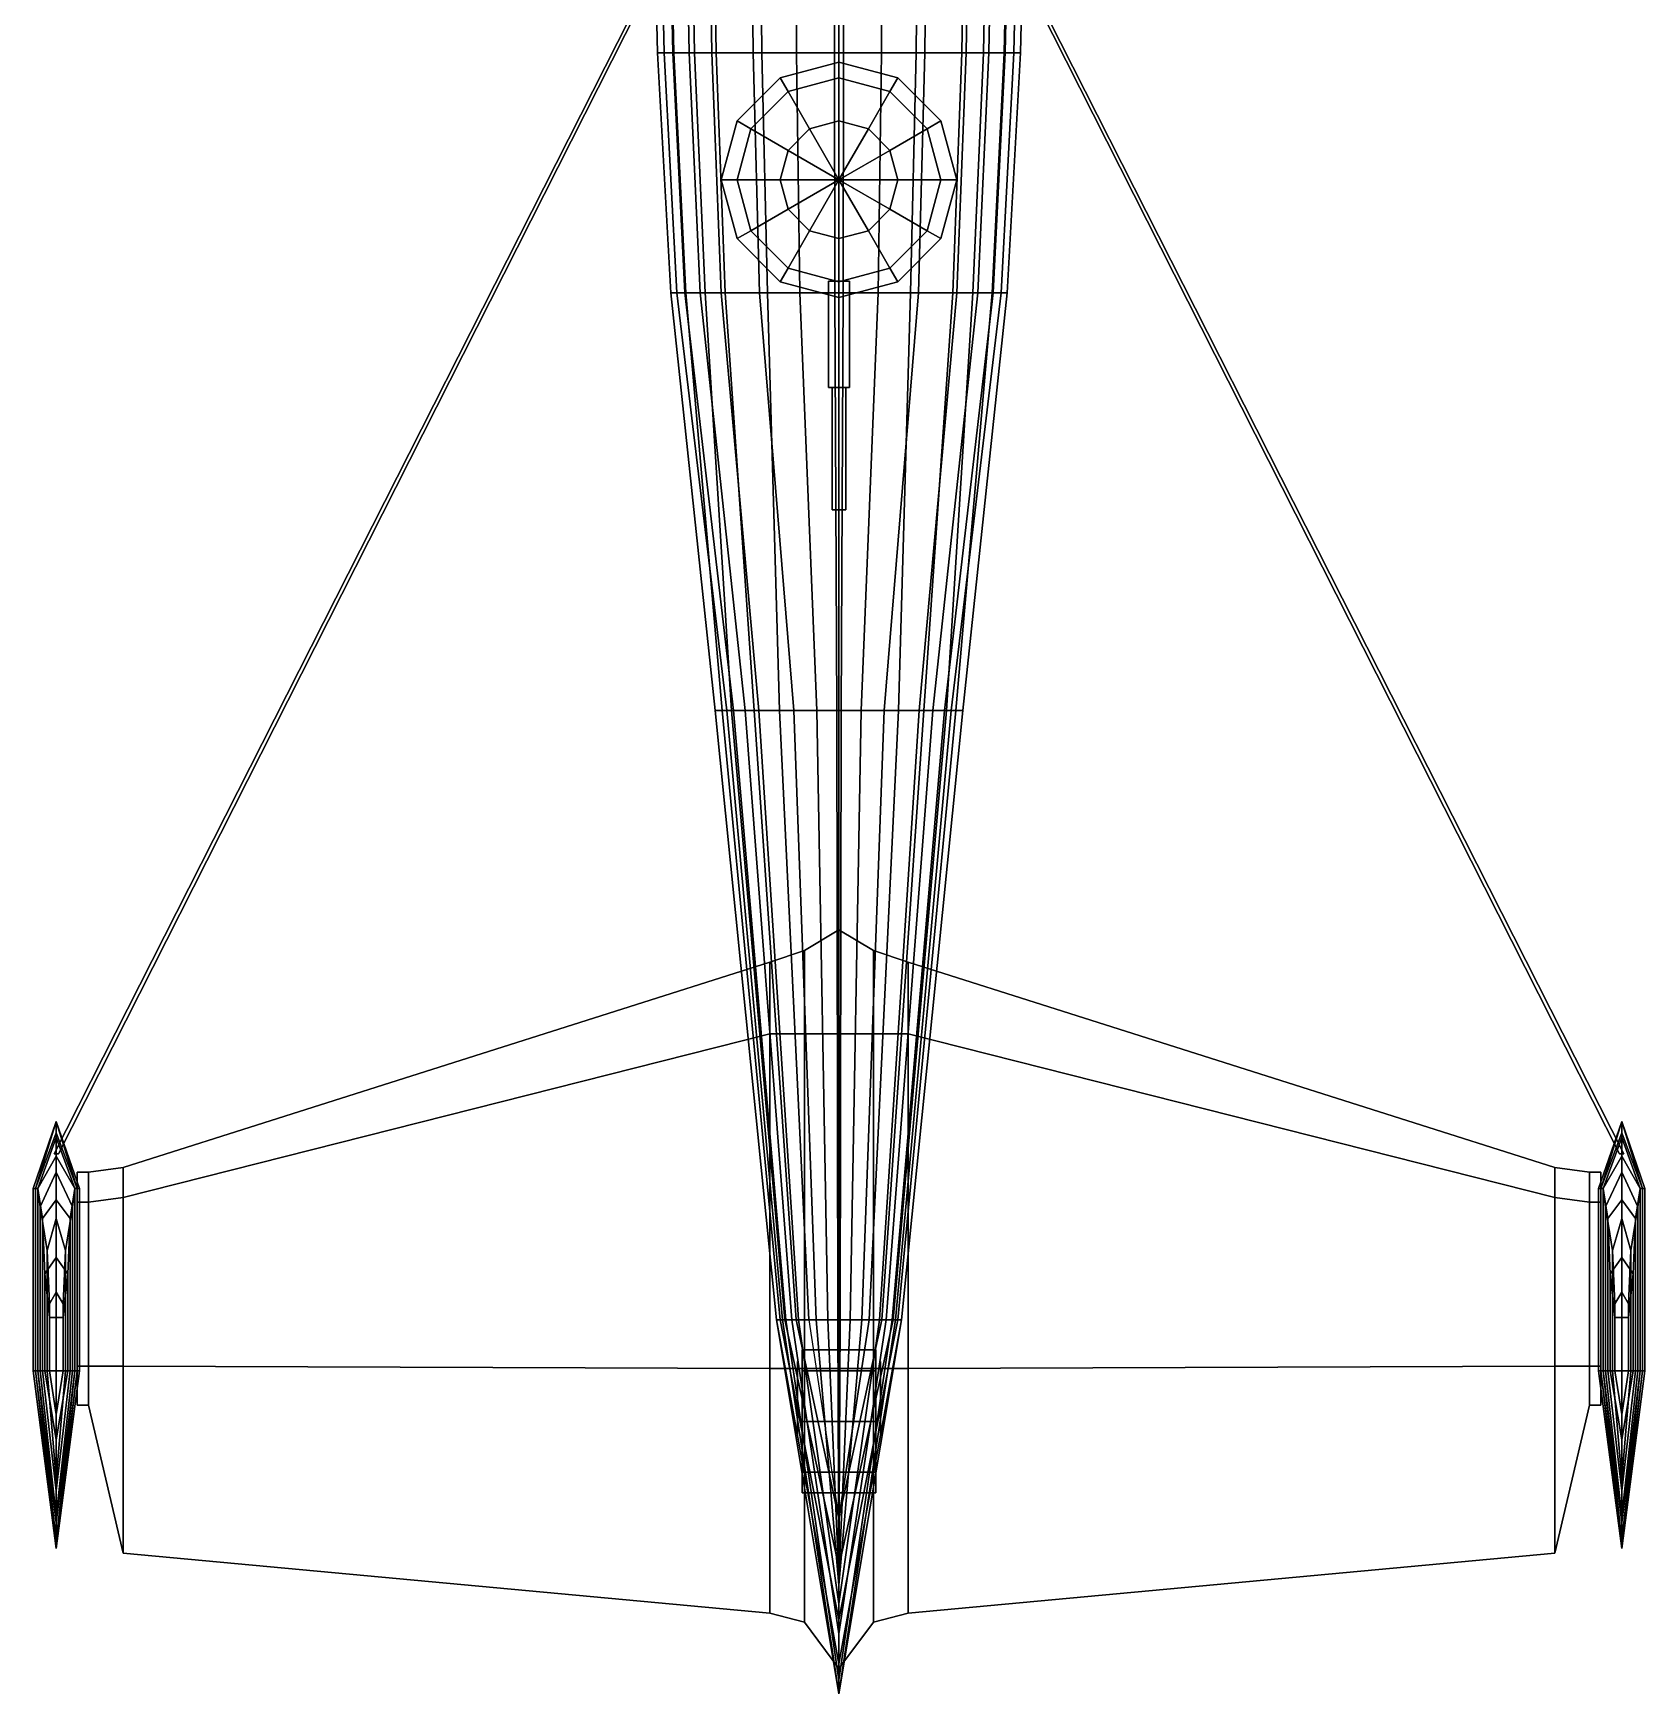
# Model space of a CAD drawing. Header units: millimetres. Extents: x -10.7 to 10.7, y -8.2 to 18.8.
# Drawn here: x -3.49 to 3.49, y -8.18 to -0.98 of the extents above; entities that cross this region are included whole.
import ezdxf

# ---------------------------------------------------------------- set-up
doc = ezdxf.new("R2010")
doc.units = ezdxf.units.MM
for name, color, linetype in [('gun', 1, 'Continuous'), ('shassis', 3, 'Continuous'), ('turret', 2, 'Continuous'), ('wheel', 2, 'Continuous'), ('wing1', 5, 'Continuous'), ('wing2', 5, 'Continuous')]:
    doc.layers.add(name, color=color, linetype=linetype)

msp = doc.modelspace()

# ---------------------------------------------------------------- linework, layer by layer
for points in [[(-0.805, 1.04, 0.235), (-0.835, 1.04, 0.045), (-0.7862, -1.07, 0.0944), (-0.7579, -1.07, 0.2733)], [(-0.835, 1.04, 0.045), (-0.835, 1.04, -0.15), (-0.7862, -1.07, -0.0892), (-0.7862, -1.07, 0.0944)], [(-0.835, 1.04, -0.15), (-0.76, 1.04, -0.365), (-0.7155, -1.07, -0.2916), (-0.7862, -1.07, -0.0892)], [(-0.765, 1.04, 0.39), (-0.805, 1.04, 0.235), (-0.7579, -1.07, 0.2733), (-0.7202, -1.07, 0.4192)], [(-0.69, 1.04, 0.565), (-0.765, 1.04, 0.39), (-0.7202, -1.07, 0.4192), (-0.6496, -1.07, 0.584)], [(-0.76, 1.04, -0.365), (-0.665, 1.04, -0.485), (-0.6261, -1.07, -0.4046), (-0.7155, -1.07, -0.2916)], [(-0.585, 1.04, 0.74), (-0.69, 1.04, 0.565), (-0.6496, -1.07, 0.584), (-0.5508, -1.07, 0.7487)], [(-0.665, 1.04, -0.485), (-0.565, 1.04, -0.555), (-0.5319, -1.07, -0.4705), (-0.6261, -1.07, -0.4046)], [(-0.395, 1.04, 0.92), (-0.585, 1.04, 0.74), (-0.5508, -1.07, 0.7487), (-0.3719, -1.07, 0.9182)], [(-0.565, 1.04, -0.555), (-0.355, 1.04, -0.635), (-0.3342, -1.07, -0.5458), (-0.5319, -1.07, -0.4705)], [(-0.195, 1.04, 1.025), (-0.395, 1.04, 0.92), (-0.3719, -1.07, 0.9182), (-0.1836, -1.07, 1.017)], [(-0.355, 1.04, -0.635), (0, 1.04, -0.665), (0, -1.07, -0.5741), (-0.3342, -1.07, -0.5458)], [(-0.02, 1.04, 1.055), (-0.195, 1.04, 1.025), (-0.1836, -1.07, 1.017), (-0.0188, -1.07, 1.0453)], [(-0.0188, -1.07, 1.0453), (0.0188, -1.07, 1.0453), (0.02, 1.04, 1.055), (-0.02, 1.04, 1.055)], [(0.3342, -1.07, -0.5458), (0, -1.07, -0.5741), (0, 1.04, -0.665), (0.355, 1.04, -0.635)], [(0.0188, -1.07, 1.0453), (0.1836, -1.07, 1.017), (0.195, 1.04, 1.025), (0.02, 1.04, 1.055)], [(0.1836, -1.07, 1.017), (0.3719, -1.07, 0.9182), (0.395, 1.04, 0.92), (0.195, 1.04, 1.025)], [(0.5319, -1.07, -0.4705), (0.3342, -1.07, -0.5458), (0.355, 1.04, -0.635), (0.565, 1.04, -0.555)], [(0.3719, -1.07, 0.9182), (0.5508, -1.07, 0.7487), (0.585, 1.04, 0.74), (0.395, 1.04, 0.92)], [(0.6261, -1.07, -0.4046), (0.5319, -1.07, -0.4705), (0.565, 1.04, -0.555), (0.665, 1.04, -0.485)], [(0.5508, -1.07, 0.7487), (0.6496, -1.07, 0.584), (0.69, 1.04, 0.565), (0.585, 1.04, 0.74)], [(0.7155, -1.07, -0.2916), (0.6261, -1.07, -0.4046), (0.665, 1.04, -0.485), (0.76, 1.04, -0.365)], [(0.6496, -1.07, 0.584), (0.7202, -1.07, 0.4192), (0.765, 1.04, 0.39), (0.69, 1.04, 0.565)], [(0.7862, -1.07, -0.0892), (0.7155, -1.07, -0.2916), (0.76, 1.04, -0.365), (0.835, 1.04, -0.15)], [(0.7202, -1.07, 0.4192), (0.7579, -1.07, 0.2733), (0.805, 1.04, 0.235), (0.765, 1.04, 0.39)], [(0.7579, -1.07, 0.2733), (0.7862, -1.07, 0.0944), (0.835, 1.04, 0.045), (0.805, 1.04, 0.235)], [(0.7862, -1.07, 0.0944), (0.7862, -1.07, -0.0892), (0.835, 1.04, -0.15), (0.835, 1.04, 0.045)], [(-0.7862, -1.07, -0.0892), (-0.7155, -1.07, -0.2916), (-0.6628, -2.11, -0.2427), (-0.7282, -2.11, -0.0552)], [(-0.7579, -1.07, 0.2733), (-0.7862, -1.07, 0.0944), (-0.7282, -2.11, 0.1148), (-0.702, -2.11, 0.2805)], [(-0.7862, -1.07, 0.0944), (-0.7862, -1.07, -0.0892), (-0.7282, -2.11, -0.0552), (-0.7282, -2.11, 0.1148)], [(-0.7202, -1.07, 0.4192), (-0.7579, -1.07, 0.2733), (-0.702, -2.11, 0.2805), (-0.6672, -2.11, 0.4157)], [(-0.6496, -1.07, 0.584), (-0.7202, -1.07, 0.4192), (-0.6672, -2.11, 0.4157), (-0.6017, -2.11, 0.5683)], [(-0.7155, -1.07, -0.2916), (-0.6261, -1.07, -0.4046), (-0.5799, -2.11, -0.3474), (-0.6628, -2.11, -0.2427)], [(-0.5508, -1.07, 0.7487), (-0.6496, -1.07, 0.584), (-0.6017, -2.11, 0.5683), (-0.5102, -2.11, 0.7209)], [(-0.6261, -1.07, -0.4046), (-0.5319, -1.07, -0.4705), (-0.4927, -2.11, -0.4084), (-0.5799, -2.11, -0.3474)], [(-0.3719, -1.07, 0.9182), (-0.5508, -1.07, 0.7487), (-0.5102, -2.11, 0.7209), (-0.3445, -2.11, 0.8779)], [(-0.5319, -1.07, -0.4705), (-0.3342, -1.07, -0.5458), (-0.3096, -2.11, -0.4782), (-0.4927, -2.11, -0.4084)], [(-0.1836, -1.07, 1.017), (-0.3719, -1.07, 0.9182), (-0.3445, -2.11, 0.8779), (-0.1701, -2.11, 0.9695)], [(-0.3342, -1.07, -0.5458), (0, -1.07, -0.5741), (0, -2.11, -0.5044), (-0.3096, -2.11, -0.4782)], [(-0.0188, -1.07, 1.0453), (-0.1836, -1.07, 1.017), (-0.1701, -2.11, 0.9695), (-0.0174, -2.11, 0.9956)], [(0.0188, -1.07, 1.0453), (-0.0188, -1.07, 1.0453), (-0.0174, -2.11, 0.9956), (0.0174, -2.11, 0.9956)], [(0.3096, -2.11, -0.4782), (0, -2.11, -0.5044), (0, -1.07, -0.5741), (0.3342, -1.07, -0.5458)], [(0.0174, -2.11, 0.9956), (0.1701, -2.11, 0.9695), (0.1836, -1.07, 1.017), (0.0188, -1.07, 1.0453)], [(0.1701, -2.11, 0.9695), (0.3445, -2.11, 0.8779), (0.3719, -1.07, 0.9182), (0.1836, -1.07, 1.017)], [(0.4927, -2.11, -0.4084), (0.3096, -2.11, -0.4782), (0.3342, -1.07, -0.5458), (0.5319, -1.07, -0.4705)], [(0.3445, -2.11, 0.8779), (0.5102, -2.11, 0.7209), (0.5508, -1.07, 0.7487), (0.3719, -1.07, 0.9182)], [(0.5799, -2.11, -0.3474), (0.4927, -2.11, -0.4084), (0.5319, -1.07, -0.4705), (0.6261, -1.07, -0.4046)], [(0.5102, -2.11, 0.7209), (0.6017, -2.11, 0.5683), (0.6496, -1.07, 0.584), (0.5508, -1.07, 0.7487)], [(0.6628, -2.11, -0.2427), (0.5799, -2.11, -0.3474), (0.6261, -1.07, -0.4046), (0.7155, -1.07, -0.2916)], [(0.6017, -2.11, 0.5683), (0.6672, -2.11, 0.4157), (0.7202, -1.07, 0.4192), (0.6496, -1.07, 0.584)], [(0.7282, -2.11, -0.0552), (0.6628, -2.11, -0.2427), (0.7155, -1.07, -0.2916), (0.7862, -1.07, -0.0892)], [(0.6672, -2.11, 0.4157), (0.702, -2.11, 0.2805), (0.7579, -1.07, 0.2733), (0.7202, -1.07, 0.4192)], [(0.702, -2.11, 0.2805), (0.7282, -2.11, 0.1148), (0.7862, -1.07, 0.0944), (0.7579, -1.07, 0.2733)], [(0.7282, -2.11, 0.1148), (0.7282, -2.11, -0.0552), (0.7862, -1.07, -0.0892), (0.7862, -1.07, 0.0944)], [(-0.7282, -2.11, -0.0552), (-0.6628, -2.11, -0.2427), (-0.506, -3.92, -0.092), (-0.5358, -3.92, 0.0469)], [(-0.702, -2.11, 0.2805), (-0.7282, -2.11, 0.1148), (-0.5358, -3.92, 0.285), (-0.4862, -3.92, 0.5132)], [(-0.7282, -2.11, 0.1148), (-0.7282, -2.11, -0.0552), (-0.5358, -3.92, 0.0469), (-0.5358, -3.92, 0.285)], [(-0.6672, -2.11, 0.4157), (-0.702, -2.11, 0.2805), (-0.4862, -3.92, 0.5132), (-0.4564, -3.92, 0.5901)], [(-0.6017, -2.11, 0.5683), (-0.6672, -2.11, 0.4157), (-0.4564, -3.92, 0.5901), (-0.4068, -3.92, 0.6769)], [(-0.6628, -2.11, -0.2427), (-0.5799, -2.11, -0.3474), (-0.4663, -3.92, -0.1813), (-0.506, -3.92, -0.092)], [(-0.5102, -2.11, 0.7209), (-0.6017, -2.11, 0.5683), (-0.4068, -3.92, 0.6769), (-0.3473, -3.92, 0.7637)], [(-0.5799, -2.11, -0.3474), (-0.4927, -2.11, -0.4084), (-0.3671, -3.92, -0.2805), (-0.4663, -3.92, -0.1813)], [(-0.3445, -2.11, 0.8779), (-0.5102, -2.11, 0.7209), (-0.3473, -3.92, 0.7637), (-0.196, -3.92, 0.8803)], [(-0.4927, -2.11, -0.4084), (-0.3096, -2.11, -0.4782), (-0.258, -3.92, -0.3302), (-0.3671, -3.92, -0.2805)], [(-0.1701, -2.11, 0.9695), (-0.3445, -2.11, 0.8779), (-0.196, -3.92, 0.8803), (-0.0967, -3.92, 0.9101)], [(-0.3096, -2.11, -0.4782), (0, -2.11, -0.5044), (0, -3.92, -0.35), (-0.258, -3.92, -0.3302)], [(-0.0174, -2.11, 0.9956), (-0.1701, -2.11, 0.9695), (-0.0967, -3.92, 0.9101), (-0.0099, -3.92, 0.92)], [(0.0174, -2.11, 0.9956), (-0.0174, -2.11, 0.9956), (-0.0099, -3.92, 0.92), (0.0099, -3.92, 0.92)], [(0.258, -3.92, -0.3302), (0, -3.92, -0.35), (0, -2.11, -0.5044), (0.3096, -2.11, -0.4782)], [(0.0099, -3.92, 0.92), (0.0967, -3.92, 0.9101), (0.1701, -2.11, 0.9695), (0.0174, -2.11, 0.9956)], [(0.0967, -3.92, 0.9101), (0.196, -3.92, 0.8803), (0.3445, -2.11, 0.8779), (0.1701, -2.11, 0.9695)], [(0.196, -3.92, 0.8803), (0.3473, -3.92, 0.7637), (0.5102, -2.11, 0.7209), (0.3445, -2.11, 0.8779)], [(0.3671, -3.92, -0.2805), (0.258, -3.92, -0.3302), (0.3096, -2.11, -0.4782), (0.4927, -2.11, -0.4084)], [(0.3473, -3.92, 0.7637), (0.4068, -3.92, 0.6769), (0.6017, -2.11, 0.5683), (0.5102, -2.11, 0.7209)], [(0.4663, -3.92, -0.1813), (0.3671, -3.92, -0.2805), (0.4927, -2.11, -0.4084), (0.5799, -2.11, -0.3474)], [(0.4068, -3.92, 0.6769), (0.4564, -3.92, 0.5901), (0.6672, -2.11, 0.4157), (0.6017, -2.11, 0.5683)], [(0.4564, -3.92, 0.5901), (0.4862, -3.92, 0.5132), (0.702, -2.11, 0.2805), (0.6672, -2.11, 0.4157)], [(0.506, -3.92, -0.092), (0.4663, -3.92, -0.1813), (0.5799, -2.11, -0.3474), (0.6628, -2.11, -0.2427)], [(0.4862, -3.92, 0.5132), (0.5358, -3.92, 0.285), (0.7282, -2.11, 0.1148), (0.702, -2.11, 0.2805)], [(0.5358, -3.92, 0.0469), (0.506, -3.92, -0.092), (0.6628, -2.11, -0.2427), (0.7282, -2.11, -0.0552)], [(0.5358, -3.92, 0.285), (0.5358, -3.92, 0.0469), (0.7282, -2.11, -0.0552), (0.7282, -2.11, 0.1148)], [(-0.5358, -3.92, 0.285), (-0.5358, -3.92, 0.0469), (-0.27, -6.56, 0.21), (-0.27, -6.56, 0.33)], [(-0.5358, -3.92, 0.0469), (-0.506, -3.92, -0.092), (-0.255, -6.56, 0.14), (-0.27, -6.56, 0.21)], [(-0.4862, -3.92, 0.5132), (-0.5358, -3.92, 0.285), (-0.27, -6.56, 0.33), (-0.245, -6.56, 0.445)], [(-0.506, -3.92, -0.092), (-0.4663, -3.92, -0.1813), (-0.235, -6.56, 0.095), (-0.255, -6.56, 0.14)], [(-0.4564, -3.92, 0.5901), (-0.4862, -3.92, 0.5132), (-0.245, -6.56, 0.445), (-0.23, -6.56, 0.4838)], [(-0.4663, -3.92, -0.1813), (-0.3671, -3.92, -0.2805), (-0.185, -6.56, 0.045), (-0.235, -6.56, 0.095)], [(-0.4068, -3.92, 0.6769), (-0.4564, -3.92, 0.5901), (-0.23, -6.56, 0.4838), (-0.205, -6.56, 0.5275)], [(-0.3473, -3.92, 0.7637), (-0.4068, -3.92, 0.6769), (-0.205, -6.56, 0.5275), (-0.175, -6.56, 0.5713)], [(-0.3671, -3.92, -0.2805), (-0.258, -3.92, -0.3302), (-0.13, -6.56, 0.02), (-0.185, -6.56, 0.045)], [(-0.196, -3.92, 0.8803), (-0.3473, -3.92, 0.7637), (-0.175, -6.56, 0.5713), (-0.0987, -6.56, 0.63)], [(-0.258, -3.92, -0.3302), (0, -3.92, -0.35), (0, -6.56, 0.01), (-0.13, -6.56, 0.02)], [(-0.0967, -3.92, 0.9101), (-0.196, -3.92, 0.8803), (-0.0987, -6.56, 0.63), (-0.0488, -6.56, 0.645)], [(-0.0099, -3.92, 0.92), (-0.0967, -3.92, 0.9101), (-0.0488, -6.56, 0.645), (-0.005, -6.56, 0.65)], [(0.0099, -3.92, 0.92), (-0.0099, -3.92, 0.92), (-0.005, -6.56, 0.65), (0.005, -6.56, 0.65)], [(0.13, -6.56, 0.02), (0, -6.56, 0.01), (0, -3.92, -0.35), (0.258, -3.92, -0.3302)], [(0.005, -6.56, 0.65), (0.0488, -6.56, 0.645), (0.0967, -3.92, 0.9101), (0.0099, -3.92, 0.92)], [(0.0488, -6.56, 0.645), (0.0988, -6.56, 0.63), (0.196, -3.92, 0.8803), (0.0967, -3.92, 0.9101)], [(0.0988, -6.56, 0.63), (0.175, -6.56, 0.5713), (0.3473, -3.92, 0.7637), (0.196, -3.92, 0.8803)], [(0.185, -6.56, 0.045), (0.13, -6.56, 0.02), (0.258, -3.92, -0.3302), (0.3671, -3.92, -0.2805)], [(0.175, -6.56, 0.5713), (0.205, -6.56, 0.5275), (0.4068, -3.92, 0.6769), (0.3473, -3.92, 0.7637)], [(0.235, -6.56, 0.095), (0.185, -6.56, 0.045), (0.3671, -3.92, -0.2805), (0.4663, -3.92, -0.1813)], [(0.205, -6.56, 0.5275), (0.23, -6.56, 0.4838), (0.4564, -3.92, 0.5901), (0.4068, -3.92, 0.6769)], [(0.23, -6.56, 0.4838), (0.245, -6.56, 0.445), (0.4862, -3.92, 0.5132), (0.4564, -3.92, 0.5901)], [(0.255, -6.56, 0.14), (0.235, -6.56, 0.095), (0.4663, -3.92, -0.1813), (0.506, -3.92, -0.092)], [(0.245, -6.56, 0.445), (0.27, -6.56, 0.33), (0.5358, -3.92, 0.285), (0.4862, -3.92, 0.5132)], [(0.27, -6.56, 0.21), (0.255, -6.56, 0.14), (0.506, -3.92, -0.092), (0.5358, -3.92, 0.0469)], [(0.27, -6.56, 0.33), (0.27, -6.56, 0.21), (0.5358, -3.92, 0.0469), (0.5358, -3.92, 0.285)], [(-0.245, -6.56, 0.445), (-0.27, -6.56, 0.33), (0, -8.18, 0.38), (0, -8.18, 0.445)], [(-0.27, -6.56, 0.33), (-0.27, -6.56, 0.21), (0, -8.05, 0.33), (0, -8.18, 0.38)], [(-0.27, -6.56, 0.21), (-0.255, -6.56, 0.14), (0, -7.86, 0.28), (0, -8.05, 0.33)], [(-0.255, -6.56, 0.14), (-0.235, -6.56, 0.095), (0, -7.63, 0.22), (0, -7.86, 0.28)], [(-0.23, -6.56, 0.4838), (-0.245, -6.56, 0.445), (0, -8.18, 0.445), (0, -8.12, 0.4838)], [(-0.235, -6.56, 0.095), (-0.185, -6.56, 0.045), (0, -7.42, 0.17), (0, -7.63, 0.22)], [(-0.205, -6.56, 0.5275), (-0.23, -6.56, 0.4838), (0, -8.12, 0.4838), (0, -7.92, 0.5275)], [(-0.175, -6.56, 0.5713), (-0.205, -6.56, 0.5275), (0, -7.92, 0.5275), (0, -7.79, 0.5713)], [(-0.185, -6.56, 0.045), (-0.13, -6.56, 0.02), (0, -7.42, 0.17)], [(-0.0987, -6.56, 0.63), (-0.175, -6.56, 0.5713), (0, -7.79, 0.5713), (0, -7.71, 0.6)], [(-0.0488, -6.56, 0.645), (-0.0987, -6.56, 0.63), (0, -7.71, 0.6), (0, -7.68, 0.62)], [(-0.005, -6.56, 0.65), (-0.0488, -6.56, 0.645), (0, -7.68, 0.62)], [(0, -7.68, 0.62), (0, -7.68, 0.62), (0.005, -6.56, 0.65), (-0.005, -6.56, 0.65)], [(0, -8.05, 0.33), (0, -7.86, 0.28), (0.255, -6.56, 0.14), (0.27, -6.56, 0.21)], [(0, -7.42, 0.17), (0, -7.42, 0.17), (0, -6.56, 0.01), (0.13, -6.56, 0.02)], [(0, -7.42, 0.17), (0, -7.42, 0.17), (0.13, -6.56, 0.02), (0.185, -6.56, 0.045)], [(0, -7.63, 0.22), (0, -7.42, 0.17), (0.185, -6.56, 0.045), (0.235, -6.56, 0.095)], [(0, -7.86, 0.28), (0, -7.63, 0.22), (0.235, -6.56, 0.095), (0.255, -6.56, 0.14)], [(0, -8.18, 0.445), (0, -8.18, 0.38), (0.27, -6.56, 0.33), (0.245, -6.56, 0.445)], [(0, -8.18, 0.38), (0, -8.05, 0.33), (0.27, -6.56, 0.21), (0.27, -6.56, 0.33)], [(0, -7.68, 0.62), (0, -7.68, 0.62), (0.0488, -6.56, 0.645), (0.005, -6.56, 0.65)], [(0, -7.68, 0.62), (0, -7.71, 0.6), (0.0988, -6.56, 0.63), (0.0488, -6.56, 0.645)], [(0, -7.71, 0.6), (0, -7.79, 0.5713), (0.175, -6.56, 0.5713), (0.0988, -6.56, 0.63)], [(0, -7.79, 0.5713), (0, -7.92, 0.5275), (0.205, -6.56, 0.5275), (0.175, -6.56, 0.5713)], [(0, -7.92, 0.5275), (0, -8.12, 0.4838), (0.23, -6.56, 0.4838), (0.205, -6.56, 0.5275)], [(0, -8.12, 0.4838), (0, -8.18, 0.445), (0.245, -6.56, 0.445), (0.23, -6.56, 0.4838)]]:
    msp.add_3dface(points)
at = {"layer": 'gun'}
for points in [[(0, -2.06, 1.115), (-0.045, -2.06, 1.07), (-0.045, -2.52, 1.07), (0, -2.52, 1.115)], [(-0.045, -2.06, 1.07), (0, -2.06, 1.025), (0, -2.52, 1.025), (-0.045, -2.52, 1.07)], [(0.045, -2.06, 1.07), (0, -2.06, 1.115), (0, -2.52, 1.115), (0.045, -2.52, 1.07)], [(0, -2.06, 1.025), (0.045, -2.06, 1.07), (0.045, -2.52, 1.07), (0, -2.52, 1.025)], [(0, -2.52, 1.115), (-0.045, -2.52, 1.07), (0, -2.52, 1.025), (0.045, -2.52, 1.07)], [(0, -2.52, 1.11), (-0.03, -2.52, 1.08), (-0.03, -3.05, 1.08), (0, -3.05, 1.11)], [(-0.03, -2.52, 1.08), (0, -2.52, 1.05), (0, -3.05, 1.05), (-0.03, -3.05, 1.08)], [(0.03, -2.52, 1.08), (0, -2.52, 1.11), (0, -3.05, 1.11), (0.03, -3.05, 1.08)], [(0, -2.52, 1.05), (0.03, -2.52, 1.08), (0.03, -3.05, 1.08), (0, -3.05, 1.05)], [(0, -3.05, 1.11), (-0.03, -3.05, 1.08), (0, -3.05, 1.05), (0.03, -3.05, 1.08)]]:
    msp.add_3dface(points, dxfattribs=at)
at = {"layer": 'shassis'}
for points in [[(-0.18, -6.84, 0.21), (-0.18, -6.84), (-0.18, -6.75, -0.11), (-0.18, -6.74, 0.21)], [(-0.18, -6.74, 0.21), (-0.18, -6.75, -0.11), (-0.18, -6.84), (-0.18, -6.84, 0.21)], [(-0.18, -6.75, -0.11), (-0.18, -7, -0.28), (-0.18, -7.06, -0.21), (-0.18, -6.84)], [(-0.18, -6.84), (-0.18, -7.06, -0.21), (-0.18, -7, -0.28), (-0.18, -6.75, -0.11)], [(0.18, -6.84, 0.21), (0.18, -6.84), (0.18, -6.75, -0.11), (0.18, -6.74, 0.21)], [(0.18, -6.74, 0.21), (0.18, -6.75, -0.11), (0.18, -6.84), (0.18, -6.84, 0.21)], [(0.18, -6.75, -0.11), (0.18, -7, -0.28), (0.18, -7.06, -0.21), (0.18, -6.84)], [(0.18, -6.84), (0.18, -7.06, -0.21), (0.18, -7, -0.28), (0.18, -6.75, -0.11)]]:
    msp.add_3dface(points, dxfattribs=at)
at = {"layer": 'turret'}
for points in [[(0, -1.11, 0.73), (-0.255, -1.1783, 0.73), (-0.255, -1.1783, 1.12), (0, -1.11, 1.12)], [(0, -1.1783, 1.375), (0, -1.11, 1.12), (-0.255, -1.1783, 1.12), (-0.2208, -1.2375, 1.375)], [(0.255, -1.1783, 0.73), (0, -1.11, 0.73), (0, -1.11, 1.12), (0.255, -1.1783, 1.12)], [(0.2208, -1.2375, 1.375), (0.255, -1.1783, 1.12), (0, -1.11, 1.12), (0, -1.1783, 1.375)], [(-0.255, -1.1783, 0.73), (-0.4417, -1.365, 0.73), (-0.4417, -1.365, 1.12), (-0.255, -1.1783, 1.12)], [(-0.2208, -1.2375, 1.375), (-0.255, -1.1783, 1.12), (-0.4417, -1.365, 1.12), (-0.3825, -1.3992, 1.375)], [(0, -1.365, 1.49), (0, -1.1783, 1.375), (-0.2208, -1.2375, 1.375), (-0.1275, -1.3992, 1.49)], [(0.1275, -1.3992, 1.49), (0.2208, -1.2375, 1.375), (0, -1.1783, 1.375), (0, -1.365, 1.49)], [(0.3825, -1.3992, 1.375), (0.4417, -1.365, 1.12), (0.255, -1.1783, 1.12), (0.2208, -1.2375, 1.375)], [(0.4417, -1.365, 0.73), (0.255, -1.1783, 0.73), (0.255, -1.1783, 1.12), (0.4417, -1.365, 1.12)], [(-0.1275, -1.3992, 1.49), (-0.2208, -1.2375, 1.375), (-0.3825, -1.3992, 1.375), (-0.2208, -1.4925, 1.49)], [(0.2208, -1.4925, 1.49), (0.3825, -1.3992, 1.375), (0.2208, -1.2375, 1.375), (0.1275, -1.3992, 1.49)], [(-0.4417, -1.365, 0.73), (-0.51, -1.62, 0.73), (-0.51, -1.62, 1.12), (-0.4417, -1.365, 1.12)], [(-0.3825, -1.3992, 1.375), (-0.4417, -1.365, 1.12), (-0.51, -1.62, 1.12), (-0.4417, -1.62, 1.375)], [(0, -1.62, 1.52), (0, -1.365, 1.49), (-0.1275, -1.3992, 1.49), (0, -1.62, 1.52)], [(0, -1.62, 1.52), (0.1275, -1.3992, 1.49), (0, -1.365, 1.49), (0, -1.62, 1.52)], [(0.4417, -1.62, 1.375), (0.51, -1.62, 1.12), (0.4417, -1.365, 1.12), (0.3825, -1.3992, 1.375)], [(0.51, -1.62, 0.73), (0.4417, -1.365, 0.73), (0.4417, -1.365, 1.12), (0.51, -1.62, 1.12)], [(-0.2208, -1.4925, 1.49), (-0.3825, -1.3992, 1.375), (-0.4417, -1.62, 1.375), (-0.255, -1.62, 1.49)], [(0, -1.62, 1.52), (-0.1275, -1.3992, 1.49), (-0.2208, -1.4925, 1.49), (0, -1.62, 1.52)], [(0, -1.62, 1.52), (0.2208, -1.4925, 1.49), (0.1275, -1.3992, 1.49), (0, -1.62, 1.52)], [(0.255, -1.62, 1.49), (0.4417, -1.62, 1.375), (0.3825, -1.3992, 1.375), (0.2208, -1.4925, 1.49)], [(0, -1.62, 1.52), (-0.2208, -1.4925, 1.49), (-0.255, -1.62, 1.49), (0, -1.62, 1.52)], [(0, -1.62, 1.52), (0.255, -1.62, 1.49), (0.2208, -1.4925, 1.49), (0, -1.62, 1.52)], [(-0.51, -1.62, 0.73), (-0.4417, -1.875, 0.73), (-0.4417, -1.875, 1.12), (-0.51, -1.62, 1.12)], [(-0.4417, -1.62, 1.375), (-0.51, -1.62, 1.12), (-0.4417, -1.875, 1.12), (-0.3825, -1.8408, 1.375)], [(-0.255, -1.62, 1.49), (-0.4417, -1.62, 1.375), (-0.3825, -1.8408, 1.375), (-0.2208, -1.7475, 1.49)], [(0, -1.62, 1.52), (-0.255, -1.62, 1.49), (-0.2208, -1.7475, 1.49), (0, -1.62, 1.52)], [(0, -1.62, 1.52), (-0.2208, -1.7475, 1.49), (-0.1275, -1.8408, 1.49), (0, -1.62, 1.52)], [(0, -1.62, 1.52), (-0.1275, -1.8408, 1.49), (0, -1.875, 1.49), (0, -1.62, 1.52)], [(0, -1.62, 1.52), (0, -1.875, 1.49), (0.1275, -1.8408, 1.49), (0, -1.62, 1.52)], [(0, -1.62, 1.52), (0.1275, -1.8408, 1.49), (0.2208, -1.7475, 1.49), (0, -1.62, 1.52)], [(0, -1.62, 1.52), (0.2208, -1.7475, 1.49), (0.255, -1.62, 1.49), (0, -1.62, 1.52)], [(0.2208, -1.7475, 1.49), (0.3825, -1.8408, 1.375), (0.4417, -1.62, 1.375), (0.255, -1.62, 1.49)], [(0.3825, -1.8408, 1.375), (0.4417, -1.875, 1.12), (0.51, -1.62, 1.12), (0.4417, -1.62, 1.375)], [(0.4417, -1.875, 0.73), (0.51, -1.62, 0.73), (0.51, -1.62, 1.12), (0.4417, -1.875, 1.12)], [(-0.2208, -1.7475, 1.49), (-0.3825, -1.8408, 1.375), (-0.2208, -2.0025, 1.375), (-0.1275, -1.8408, 1.49)], [(0.1275, -1.8408, 1.49), (0.2208, -2.0025, 1.375), (0.3825, -1.8408, 1.375), (0.2208, -1.7475, 1.49)], [(-0.3825, -1.8408, 1.375), (-0.4417, -1.875, 1.12), (-0.255, -2.0617, 1.12), (-0.2208, -2.0025, 1.375)], [(-0.1275, -1.8408, 1.49), (-0.2208, -2.0025, 1.375), (0, -2.0617, 1.375), (0, -1.875, 1.49)], [(0, -1.875, 1.49), (0, -2.0617, 1.375), (0.2208, -2.0025, 1.375), (0.1275, -1.8408, 1.49)], [(0.2208, -2.0025, 1.375), (0.255, -2.0617, 1.12), (0.4417, -1.875, 1.12), (0.3825, -1.8408, 1.375)], [(-0.4417, -1.875, 0.73), (-0.255, -2.0617, 0.73), (-0.255, -2.0617, 1.12), (-0.4417, -1.875, 1.12)], [(0.255, -2.0617, 0.73), (0.4417, -1.875, 0.73), (0.4417, -1.875, 1.12), (0.255, -2.0617, 1.12)], [(-0.2208, -2.0025, 1.375), (-0.255, -2.0617, 1.12), (0, -2.13, 1.12), (0, -2.0617, 1.375)], [(0, -2.0617, 1.375), (0, -2.13, 1.12), (0.255, -2.0617, 1.12), (0.2208, -2.0025, 1.375)], [(-0.255, -2.0617, 0.73), (0, -2.13, 0.73), (0, -2.13, 1.12), (-0.255, -2.0617, 1.12)], [(0, -2.13, 0.73), (0.255, -2.0617, 0.73), (0.255, -2.0617, 1.12), (0, -2.13, 1.12)]]:
    msp.add_3dface(points, dxfattribs=at)
at = {"layer": 'wheel'}
for points in [[(0.16, -6.7808, -0.0108), (0.16, -6.69, -0.23), (-0.16, -6.69, -0.23), (-0.16, -6.7808, -0.0108)], [(0.16, -6.69, -0.23), (0.16, -6.7808, -0.4492), (-0.16, -6.7808, -0.4492), (-0.16, -6.69, -0.23)], [(-0.16, -7, -0.54), (-0.16, -6.7808, -0.0108), (-0.16, -6.69, -0.23), (-0.16, -6.7808, -0.4492)], [(0.16, -6.7808, -0.4492), (0.16, -6.69, -0.23), (0.16, -6.7808, -0.0108), (0.16, -7, -0.54)], [(0.16, -7, 0.08), (0.16, -6.7808, -0.0108), (-0.16, -6.7808, -0.0108), (-0.16, -7, 0.08)], [(0.16, -6.7808, -0.4492), (0.16, -7, -0.54), (-0.16, -7, -0.54), (-0.16, -6.7808, -0.4492)], [(-0.16, -7.2192, -0.4492), (-0.16, -7, 0.08), (-0.16, -6.7808, -0.0108), (-0.16, -7, -0.54)], [(0.16, -7, -0.54), (0.16, -6.7808, -0.0108), (0.16, -7, 0.08), (0.16, -7.2192, -0.4492)], [(0.16, -7.2192, -0.0108), (0.16, -7, 0.08), (-0.16, -7, 0.08), (-0.16, -7.2192, -0.0108)], [(0.16, -7, -0.54), (0.16, -7.2192, -0.4492), (-0.16, -7.2192, -0.4492), (-0.16, -7, -0.54)], [(-0.16, -7.31, -0.23), (-0.16, -7.2192, -0.0108), (-0.16, -7, 0.08), (-0.16, -7.2192, -0.4492)], [(0.16, -7.2192, -0.4492), (0.16, -7, 0.08), (0.16, -7.2192, -0.0108), (0.16, -7.31, -0.23)], [(0.16, -7.31, -0.23), (0.16, -7.2192, -0.0108), (-0.16, -7.2192, -0.0108), (-0.16, -7.31, -0.23)], [(0.16, -7.2192, -0.4492), (0.16, -7.31, -0.23), (-0.16, -7.31, -0.23), (-0.16, -7.2192, -0.4492)]]:
    msp.add_3dface(points, dxfattribs=at)
at = {"layer": 'wing1'}
for points in [[(0.01, 0.86, -1.22), (-0.005, 0.86, -1.2113), (-3.4, -5.84, 0.7), (-3.38, -5.84, 0.69)], [(-0.005, 0.86, -1.2113), (-0.005, 0.86, -1.2287), (-3.4, -5.84, 0.68), (-3.4, -5.84, 0.7)], [(-0.005, 0.86, -1.2287), (0.01, 0.86, -1.22), (-3.38, -5.84, 0.69), (-3.4, -5.84, 0.68)], [(-0.15, -5.32, 0.65), (0, -5.32, 0.65), (0, -4.87, 0.46), (-0.15, -4.96, 0.47)], [(-0.15, -4.96, 0.47), (0, -4.87, 0.46), (0, -5.32, 0.27), (-0.15, -5.32, 0.3)], [(-0.3, -5.32, 0.64), (-0.15, -5.32, 0.65), (-0.15, -4.96, 0.47), (-0.3, -5.01, 0.48)], [(-0.3, -5.01, 0.48), (-0.15, -4.96, 0.47), (-0.15, -5.32, 0.3), (-0.3, -5.32, 0.34)], [(-3.1, -6.03, 0.93), (-0.3, -5.32, 0.64), (-0.3, -5.01, 0.48), (-3.1, -5.9, 0.86)], [(-3.1, -5.9, 0.86), (-0.3, -5.01, 0.48), (-0.3, -5.32, 0.34), (-3.1, -6.03, 0.76)], [(-3.1, -6.76, 0.93), (-0.3, -6.77, 0.64), (-0.3, -5.32, 0.64), (-3.1, -6.03, 0.93)], [(-0.3, -5.32, 0.34), (-0.3, -6.77, 0.34), (-3.1, -6.76, 0.76), (-3.1, -6.03, 0.76)], [(-0.3, -6.77, 0.64), (-0.15, -6.77, 0.65), (-0.15, -5.32, 0.65), (-0.3, -5.32, 0.64)], [(-0.15, -5.32, 0.3), (-0.15, -6.77, 0.3), (-0.3, -6.77, 0.34), (-0.3, -5.32, 0.34)], [(-0.15, -6.77, 0.65), (0, -6.77, 0.65), (0, -5.32, 0.65), (-0.15, -5.32, 0.65)], [(0, -5.32, 0.27), (0, -6.77, 0.27), (-0.15, -6.77, 0.3), (-0.15, -5.32, 0.3)], [(-3.39, -5.7, 0.93), (-3.39, -5.75, 0.76), (-3.48, -5.99, 0.76), (-3.49, -5.99, 0.93)], [(-3.39, -5.7, 1.17), (-3.39, -5.7, 0.93), (-3.49, -5.99, 0.93), (-3.48, -5.99, 1.17)], [(-3.39, -5.77, 1.41), (-3.39, -5.7, 1.17), (-3.48, -5.99, 1.17), (-3.47, -5.99, 1.41)], [(-3.39, -5.75, 0.76), (-3.39, -5.85, 0.54), (-3.47, -5.99, 0.54), (-3.48, -5.99, 0.76)], [(-3.3, -5.99, 1.17), (-3.29, -5.99, 0.93), (-3.39, -5.7, 0.93), (-3.39, -5.7, 1.17)], [(-3.29, -5.99, 0.93), (-3.3, -5.99, 0.76), (-3.39, -5.75, 0.76), (-3.39, -5.7, 0.93)], [(-3.31, -5.99, 1.41), (-3.3, -5.99, 1.17), (-3.39, -5.7, 1.17), (-3.39, -5.77, 1.41)], [(-3.3, -5.99, 0.76), (-3.31, -5.99, 0.54), (-3.39, -5.85, 0.54), (-3.39, -5.75, 0.76)], [(-3.39, -5.92, 1.72), (-3.39, -5.77, 1.41), (-3.47, -5.99, 1.41), (-3.46, -6.07, 1.72)], [(-3.32, -6.07, 1.72), (-3.31, -5.99, 1.41), (-3.39, -5.77, 1.41), (-3.39, -5.92, 1.72)], [(-3.39, -5.85, 0.54), (-3.39, -6.04, 0.36), (-3.45, -6.12, 0.36), (-3.47, -5.99, 0.54)], [(-3.31, -5.99, 0.54), (-3.33, -6.12, 0.36), (-3.39, -6.04, 0.36), (-3.39, -5.85, 0.54)], [(-3.39, -6.12, 1.97), (-3.39, -5.92, 1.72), (-3.46, -6.07, 1.72), (-3.43, -6.26, 1.97)], [(-3.35, -6.26, 1.97), (-3.32, -6.07, 1.72), (-3.39, -5.92, 1.72), (-3.39, -6.12, 1.97)], [(-3.3, -6.05, 1.06), (-3.25, -6.05, 0.97), (-3.25, -5.92, 0.87), (-3.3, -5.92, 0.87)], [(-3.3, -5.92, 0.87), (-3.25, -5.92, 0.87), (-3.25, -6.05, 0.76), (-3.3, -6.05, 0.68)], [(-3.25, -6.05, 0.97), (-3.1, -6.03, 0.93), (-3.1, -5.9, 0.86), (-3.25, -5.92, 0.87)], [(-3.25, -5.92, 0.87), (-3.1, -5.9, 0.86), (-3.1, -6.03, 0.76), (-3.25, -6.05, 0.76)], [(-3.48, -5.99, 0.76), (-3.48, -6.78, 0.76), (-3.49, -6.78, 0.93), (-3.49, -5.99, 0.93)], [(-3.49, -5.99, 0.93), (-3.49, -6.78, 0.93), (-3.48, -6.78, 1.17), (-3.48, -5.99, 1.17)], [(-3.47, -5.99, 0.54), (-3.47, -6.78, 0.54), (-3.48, -6.78, 0.76), (-3.48, -5.99, 0.76)], [(-3.48, -5.99, 1.17), (-3.48, -6.78, 1.17), (-3.47, -6.78, 1.41), (-3.47, -5.99, 1.41)], [(-3.45, -6.12, 0.36), (-3.45, -6.78, 0.36), (-3.47, -6.78, 0.54), (-3.47, -5.99, 0.54)], [(-3.47, -5.99, 1.41), (-3.47, -6.78, 1.41), (-3.46, -6.78, 1.72), (-3.46, -6.07, 1.72)], [(-3.39, -6.04, 0.36), (-3.39, -6.29, 0.22), (-3.44, -6.36, 0.22), (-3.45, -6.12, 0.36)], [(-3.33, -6.12, 0.36), (-3.34, -6.36, 0.22), (-3.39, -6.29, 0.22), (-3.39, -6.04, 0.36)], [(-3.31, -6.78, 0.54), (-3.33, -6.78, 0.36), (-3.33, -6.12, 0.36), (-3.31, -5.99, 0.54)], [(-3.32, -6.78, 1.72), (-3.31, -6.78, 1.41), (-3.31, -5.99, 1.41), (-3.32, -6.07, 1.72)], [(-3.3, -6.78, 0.76), (-3.31, -6.78, 0.54), (-3.31, -5.99, 0.54), (-3.3, -5.99, 0.76)], [(-3.31, -6.78, 1.41), (-3.3, -6.78, 1.17), (-3.3, -5.99, 1.17), (-3.31, -5.99, 1.41)], [(-3.3, -6.78, 1.17), (-3.29, -6.78, 0.93), (-3.29, -5.99, 0.93), (-3.3, -5.99, 1.17)], [(-3.29, -6.78, 0.93), (-3.3, -6.78, 0.76), (-3.3, -5.99, 0.76), (-3.29, -5.99, 0.93)], [(-3.25, -6.76, 0.97), (-3.1, -6.76, 0.93), (-3.1, -6.03, 0.93), (-3.25, -6.05, 0.97)], [(-3.1, -6.03, 0.76), (-3.1, -6.76, 0.76), (-3.25, -6.76, 0.76), (-3.25, -6.05, 0.76)], [(-3.46, -6.07, 1.72), (-3.46, -6.78, 1.72), (-3.43, -6.78, 1.97), (-3.43, -6.26, 1.97)], [(-3.35, -6.78, 1.97), (-3.32, -6.78, 1.72), (-3.32, -6.07, 1.72), (-3.35, -6.26, 1.97)], [(-3.3, -6.76, 1.06), (-3.25, -6.76, 0.97), (-3.25, -6.05, 0.97), (-3.3, -6.05, 1.06)], [(-3.25, -6.05, 0.76), (-3.25, -6.76, 0.76), (-3.3, -6.76, 0.68), (-3.3, -6.05, 0.68)], [(-3.44, -6.36, 0.22), (-3.44, -6.78, 0.22), (-3.45, -6.78, 0.36), (-3.45, -6.12, 0.36)], [(-3.39, -6.44, 2.2), (-3.39, -6.12, 1.97), (-3.43, -6.26, 1.97), (-3.42, -6.49, 2.2)], [(-3.36, -6.49, 2.2), (-3.35, -6.26, 1.97), (-3.39, -6.12, 1.97), (-3.39, -6.44, 2.2)], [(-3.33, -6.78, 0.36), (-3.34, -6.78, 0.22), (-3.34, -6.36, 0.22), (-3.33, -6.12, 0.36)], [(-3.39, -6.29, 0.22), (-3.39, -6.55, 0.14), (-3.42, -6.55, 0.16), (-3.44, -6.36, 0.22)], [(-3.43, -6.26, 1.97), (-3.43, -6.78, 1.97), (-3.42, -6.78, 2.2), (-3.42, -6.49, 2.2)], [(-3.34, -6.36, 0.22), (-3.36, -6.55, 0.16), (-3.39, -6.55, 0.14), (-3.39, -6.29, 0.22)], [(-3.36, -6.78, 2.2), (-3.35, -6.78, 1.97), (-3.35, -6.26, 1.97), (-3.36, -6.49, 2.2)], [(-3.42, -6.55, 0.16), (-3.42, -6.78, 0.16), (-3.44, -6.78, 0.22), (-3.44, -6.36, 0.22)], [(-3.34, -6.78, 0.22), (-3.36, -6.78, 0.16), (-3.36, -6.55, 0.16), (-3.34, -6.36, 0.22)], [(-3.39, -6.55, 2.27), (-3.39, -6.44, 2.2), (-3.42, -6.49, 2.2), (-3.42, -6.55, 2.25)], [(-3.36, -6.55, 2.25), (-3.36, -6.49, 2.2), (-3.39, -6.44, 2.2), (-3.39, -6.55, 2.27)], [(-3.42, -6.49, 2.2), (-3.42, -6.78, 2.2), (-3.42, -6.78, 2.25), (-3.42, -6.55, 2.25)], [(-3.36, -6.78, 2.25), (-3.36, -6.78, 2.2), (-3.36, -6.49, 2.2), (-3.36, -6.55, 2.25)], [(-3.39, -6.55, 0.14), (-3.39, -6.78, 0.14), (-3.42, -6.78, 0.16), (-3.42, -6.55, 0.16)], [(-3.42, -6.55, 2.25), (-3.42, -6.78, 2.25), (-3.39, -6.78, 2.27), (-3.39, -6.55, 2.27)], [(-3.36, -6.55, 0.16), (-3.36, -6.78, 0.16), (-3.39, -6.78, 0.14), (-3.39, -6.55, 0.14)], [(-3.39, -6.55, 2.27), (-3.39, -6.78, 2.27), (-3.36, -6.78, 2.25), (-3.36, -6.55, 2.25)], [(-3.3, -6.93, 0.87), (-3.25, -6.93, 0.87), (-3.25, -6.76, 0.97), (-3.3, -6.76, 1.06)], [(-3.3, -6.76, 0.68), (-3.25, -6.76, 0.76), (-3.25, -6.93, 0.87), (-3.3, -6.93, 0.87)], [(-3.25, -6.93, 0.87), (-3.1, -7.57, 0.86), (-3.1, -6.76, 0.93), (-3.25, -6.76, 0.97)], [(-3.25, -6.76, 0.76), (-3.1, -6.76, 0.76), (-3.1, -7.57, 0.86), (-3.25, -6.93, 0.87)], [(-3.1, -7.57, 0.86), (-0.3, -7.83, 0.48), (-0.3, -6.77, 0.64), (-3.1, -6.76, 0.93)], [(-3.1, -6.76, 0.76), (-0.3, -6.77, 0.34), (-0.3, -7.83, 0.48), (-3.1, -7.57, 0.86)], [(-3.49, -6.78, 0.93), (-3.48, -6.78, 0.76), (-3.39, -7.52, 0.76), (-3.39, -7.55, 0.93)], [(-3.48, -6.78, 1.17), (-3.49, -6.78, 0.93), (-3.39, -7.55, 0.93), (-3.39, -7.55, 1.17)], [(-3.48, -6.78, 0.76), (-3.47, -6.78, 0.54), (-3.39, -7.44, 0.54), (-3.39, -7.52, 0.76)], [(-3.47, -6.78, 1.41), (-3.48, -6.78, 1.17), (-3.39, -7.55, 1.17), (-3.39, -7.52, 1.41)], [(-3.47, -6.78, 0.54), (-3.45, -6.78, 0.36), (-3.39, -7.3, 0.36), (-3.39, -7.44, 0.54)], [(-3.46, -6.78, 1.72), (-3.47, -6.78, 1.41), (-3.39, -7.52, 1.41), (-3.39, -7.41, 1.72)], [(-3.43, -6.78, 1.97), (-3.46, -6.78, 1.72), (-3.39, -7.41, 1.72), (-3.39, -7.25, 1.97)], [(-3.45, -6.78, 0.36), (-3.44, -6.78, 0.22), (-3.39, -7.08, 0.22), (-3.39, -7.3, 0.36)], [(-3.44, -6.78, 0.22), (-3.42, -6.78, 0.16), (-3.39, -6.78, 0.14), (-3.39, -7.08, 0.22)], [(-3.42, -6.78, 2.2), (-3.43, -6.78, 1.97), (-3.39, -7.25, 1.97), (-3.39, -6.97, 2.2)], [(-3.42, -6.78, 2.25), (-3.42, -6.78, 2.2), (-3.39, -6.97, 2.2), (-3.39, -6.78, 2.27)], [(-3.39, -7.41, 1.72), (-3.39, -7.52, 1.41), (-3.31, -6.78, 1.41), (-3.32, -6.78, 1.72)], [(-3.39, -7.52, 0.76), (-3.39, -7.44, 0.54), (-3.31, -6.78, 0.54), (-3.3, -6.78, 0.76)], [(-3.39, -7.44, 0.54), (-3.39, -7.3, 0.36), (-3.33, -6.78, 0.36), (-3.31, -6.78, 0.54)], [(-3.39, -7.08, 0.22), (-3.39, -6.78, 0.14), (-3.36, -6.78, 0.16), (-3.34, -6.78, 0.22)], [(-3.39, -7.3, 0.36), (-3.39, -7.08, 0.22), (-3.34, -6.78, 0.22), (-3.33, -6.78, 0.36)], [(-3.39, -7.55, 1.17), (-3.39, -7.55, 0.93), (-3.29, -6.78, 0.93), (-3.3, -6.78, 1.17)], [(-3.39, -7.55, 0.93), (-3.39, -7.52, 0.76), (-3.3, -6.78, 0.76), (-3.29, -6.78, 0.93)], [(-3.39, -7.52, 1.41), (-3.39, -7.55, 1.17), (-3.3, -6.78, 1.17), (-3.31, -6.78, 1.41)], [(-3.39, -7.25, 1.97), (-3.39, -7.41, 1.72), (-3.32, -6.78, 1.72), (-3.35, -6.78, 1.97)], [(-3.39, -6.97, 2.2), (-3.39, -7.25, 1.97), (-3.35, -6.78, 1.97), (-3.36, -6.78, 2.2)], [(-3.39, -6.78, 2.27), (-3.39, -6.97, 2.2), (-3.36, -6.78, 2.2), (-3.36, -6.78, 2.25)], [(-0.3, -7.83, 0.48), (-0.15, -7.87, 0.47), (-0.15, -6.77, 0.65), (-0.3, -6.77, 0.64)], [(-0.3, -6.77, 0.34), (-0.15, -6.77, 0.3), (-0.15, -7.87, 0.47), (-0.3, -7.83, 0.48)], [(-0.15, -7.87, 0.47), (0, -8.07, 0.46), (0, -6.77, 0.65), (-0.15, -6.77, 0.65)], [(-0.15, -6.77, 0.3), (0, -6.77, 0.27), (0, -8.07, 0.46), (-0.15, -7.87, 0.47)]]:
    msp.add_3dface(points, dxfattribs=at)
at = {"layer": 'wing2'}
for points in [[(0.005, 0.86, -1.2287), (-0.01, 0.86, -1.22), (3.38, -5.84, 0.69), (3.4, -5.84, 0.68)], [(-0.01, 0.86, -1.22), (0.005, 0.86, -1.2113), (3.4, -5.84, 0.7), (3.38, -5.84, 0.69)], [(0.005, 0.86, -1.2113), (0.005, 0.86, -1.2287), (3.4, -5.84, 0.68), (3.4, -5.84, 0.7)], [(0.15, -4.96, 0.47), (0, -4.87, 0.46), (0, -5.32, 0.27), (0.15, -5.32, 0.3)], [(0.15, -5.32, 0.65), (0, -5.32, 0.65), (0, -4.87, 0.46), (0.15, -4.96, 0.47)], [(0.3, -5.01, 0.48), (0.15, -4.96, 0.47), (0.15, -5.32, 0.3), (0.3, -5.32, 0.34)], [(0.3, -5.32, 0.64), (0.15, -5.32, 0.65), (0.15, -4.96, 0.47), (0.3, -5.01, 0.48)], [(3.1, -5.9, 0.86), (0.3, -5.01, 0.48), (0.3, -5.32, 0.34), (3.1, -6.03, 0.76)], [(3.1, -6.03, 0.93), (0.3, -5.32, 0.64), (0.3, -5.01, 0.48), (3.1, -5.9, 0.86)], [(0, -5.32, 0.27), (0, -6.77, 0.27), (0.15, -6.77, 0.3), (0.15, -5.32, 0.3)], [(0.15, -6.77, 0.65), (0, -6.77, 0.65), (0, -5.32, 0.65), (0.15, -5.32, 0.65)], [(0.15, -5.32, 0.3), (0.15, -6.77, 0.3), (0.3, -6.77, 0.34), (0.3, -5.32, 0.34)], [(0.3, -6.77, 0.64), (0.15, -6.77, 0.65), (0.15, -5.32, 0.65), (0.3, -5.32, 0.64)], [(3.1, -6.76, 0.93), (0.3, -6.77, 0.64), (0.3, -5.32, 0.64), (3.1, -6.03, 0.93)], [(0.3, -5.32, 0.34), (0.3, -6.77, 0.34), (3.1, -6.76, 0.76), (3.1, -6.03, 0.76)], [(3.29, -5.99, 0.93), (3.3, -5.99, 0.76), (3.39, -5.75, 0.76), (3.39, -5.7, 0.93)], [(3.3, -5.99, 1.17), (3.29, -5.99, 0.93), (3.39, -5.7, 0.93), (3.39, -5.7, 1.17)], [(3.31, -5.99, 1.41), (3.3, -5.99, 1.17), (3.39, -5.7, 1.17), (3.39, -5.77, 1.41)], [(3.3, -5.99, 0.76), (3.31, -5.99, 0.54), (3.39, -5.85, 0.54), (3.39, -5.75, 0.76)], [(3.39, -5.77, 1.41), (3.39, -5.7, 1.17), (3.48, -5.99, 1.17), (3.47, -5.99, 1.41)], [(3.39, -5.7, 0.93), (3.39, -5.75, 0.76), (3.48, -5.99, 0.76), (3.49, -5.99, 0.93)], [(3.39, -5.7, 1.17), (3.39, -5.7, 0.93), (3.49, -5.99, 0.93), (3.48, -5.99, 1.17)], [(3.39, -5.75, 0.76), (3.39, -5.85, 0.54), (3.47, -5.99, 0.54), (3.48, -5.99, 0.76)], [(3.32, -6.07, 1.72), (3.31, -5.99, 1.41), (3.39, -5.77, 1.41), (3.39, -5.92, 1.72)], [(3.39, -5.92, 1.72), (3.39, -5.77, 1.41), (3.47, -5.99, 1.41), (3.46, -6.07, 1.72)], [(3.31, -5.99, 0.54), (3.33, -6.12, 0.36), (3.39, -6.04, 0.36), (3.39, -5.85, 0.54)], [(3.39, -5.85, 0.54), (3.39, -6.04, 0.36), (3.45, -6.12, 0.36), (3.47, -5.99, 0.54)], [(3.25, -5.92, 0.87), (3.1, -5.9, 0.86), (3.1, -6.03, 0.76), (3.25, -6.05, 0.76)], [(3.25, -6.05, 0.97), (3.1, -6.03, 0.93), (3.1, -5.9, 0.86), (3.25, -5.92, 0.87)], [(3.3, -5.92, 0.87), (3.25, -5.92, 0.87), (3.25, -6.05, 0.76), (3.3, -6.05, 0.68)], [(3.3, -6.05, 1.06), (3.25, -6.05, 0.97), (3.25, -5.92, 0.87), (3.3, -5.92, 0.87)], [(3.35, -6.26, 1.97), (3.32, -6.07, 1.72), (3.39, -5.92, 1.72), (3.39, -6.12, 1.97)], [(3.39, -6.12, 1.97), (3.39, -5.92, 1.72), (3.46, -6.07, 1.72), (3.43, -6.26, 1.97)], [(3.1, -6.03, 0.76), (3.1, -6.76, 0.76), (3.25, -6.76, 0.76), (3.25, -6.05, 0.76)], [(3.25, -6.76, 0.97), (3.1, -6.76, 0.93), (3.1, -6.03, 0.93), (3.25, -6.05, 0.97)], [(3.29, -6.78, 0.93), (3.3, -6.78, 0.76), (3.3, -5.99, 0.76), (3.29, -5.99, 0.93)], [(3.3, -6.78, 1.17), (3.29, -6.78, 0.93), (3.29, -5.99, 0.93), (3.3, -5.99, 1.17)], [(3.31, -6.78, 1.41), (3.3, -6.78, 1.17), (3.3, -5.99, 1.17), (3.31, -5.99, 1.41)], [(3.3, -6.78, 0.76), (3.31, -6.78, 0.54), (3.31, -5.99, 0.54), (3.3, -5.99, 0.76)], [(3.31, -6.78, 0.54), (3.33, -6.78, 0.36), (3.33, -6.12, 0.36), (3.31, -5.99, 0.54)], [(3.32, -6.78, 1.72), (3.31, -6.78, 1.41), (3.31, -5.99, 1.41), (3.32, -6.07, 1.72)], [(3.33, -6.12, 0.36), (3.34, -6.36, 0.22), (3.39, -6.29, 0.22), (3.39, -6.04, 0.36)], [(3.39, -6.04, 0.36), (3.39, -6.29, 0.22), (3.44, -6.36, 0.22), (3.45, -6.12, 0.36)], [(3.45, -6.12, 0.36), (3.45, -6.78, 0.36), (3.47, -6.78, 0.54), (3.47, -5.99, 0.54)], [(3.47, -5.99, 1.41), (3.47, -6.78, 1.41), (3.46, -6.78, 1.72), (3.46, -6.07, 1.72)], [(3.48, -5.99, 1.17), (3.48, -6.78, 1.17), (3.47, -6.78, 1.41), (3.47, -5.99, 1.41)], [(3.47, -5.99, 0.54), (3.47, -6.78, 0.54), (3.48, -6.78, 0.76), (3.48, -5.99, 0.76)], [(3.48, -5.99, 0.76), (3.48, -6.78, 0.76), (3.49, -6.78, 0.93), (3.49, -5.99, 0.93)], [(3.49, -5.99, 0.93), (3.49, -6.78, 0.93), (3.48, -6.78, 1.17), (3.48, -5.99, 1.17)], [(3.25, -6.05, 0.76), (3.25, -6.76, 0.76), (3.3, -6.76, 0.68), (3.3, -6.05, 0.68)], [(3.3, -6.76, 1.06), (3.25, -6.76, 0.97), (3.25, -6.05, 0.97), (3.3, -6.05, 1.06)], [(3.35, -6.78, 1.97), (3.32, -6.78, 1.72), (3.32, -6.07, 1.72), (3.35, -6.26, 1.97)], [(3.46, -6.07, 1.72), (3.46, -6.78, 1.72), (3.43, -6.78, 1.97), (3.43, -6.26, 1.97)], [(3.33, -6.78, 0.36), (3.34, -6.78, 0.22), (3.34, -6.36, 0.22), (3.33, -6.12, 0.36)], [(3.36, -6.49, 2.2), (3.35, -6.26, 1.97), (3.39, -6.12, 1.97), (3.39, -6.44, 2.2)], [(3.39, -6.44, 2.2), (3.39, -6.12, 1.97), (3.43, -6.26, 1.97), (3.42, -6.49, 2.2)], [(3.44, -6.36, 0.22), (3.44, -6.78, 0.22), (3.45, -6.78, 0.36), (3.45, -6.12, 0.36)], [(3.34, -6.36, 0.22), (3.36, -6.55, 0.16), (3.39, -6.55, 0.14), (3.39, -6.29, 0.22)], [(3.36, -6.78, 2.2), (3.35, -6.78, 1.97), (3.35, -6.26, 1.97), (3.36, -6.49, 2.2)], [(3.39, -6.29, 0.22), (3.39, -6.55, 0.14), (3.42, -6.55, 0.16), (3.44, -6.36, 0.22)], [(3.43, -6.26, 1.97), (3.43, -6.78, 1.97), (3.42, -6.78, 2.2), (3.42, -6.49, 2.2)], [(3.34, -6.78, 0.22), (3.36, -6.78, 0.16), (3.36, -6.55, 0.16), (3.34, -6.36, 0.22)], [(3.42, -6.55, 0.16), (3.42, -6.78, 0.16), (3.44, -6.78, 0.22), (3.44, -6.36, 0.22)], [(3.36, -6.55, 2.25), (3.36, -6.49, 2.2), (3.39, -6.44, 2.2), (3.39, -6.55, 2.27)], [(3.39, -6.55, 2.27), (3.39, -6.44, 2.2), (3.42, -6.49, 2.2), (3.42, -6.55, 2.25)], [(3.36, -6.78, 2.25), (3.36, -6.78, 2.2), (3.36, -6.49, 2.2), (3.36, -6.55, 2.25)], [(3.42, -6.49, 2.2), (3.42, -6.78, 2.2), (3.42, -6.78, 2.25), (3.42, -6.55, 2.25)], [(3.36, -6.55, 0.16), (3.36, -6.78, 0.16), (3.39, -6.78, 0.14), (3.39, -6.55, 0.14)], [(3.39, -6.55, 2.27), (3.39, -6.78, 2.27), (3.36, -6.78, 2.25), (3.36, -6.55, 2.25)], [(3.39, -6.55, 0.14), (3.39, -6.78, 0.14), (3.42, -6.78, 0.16), (3.42, -6.55, 0.16)], [(3.42, -6.55, 2.25), (3.42, -6.78, 2.25), (3.39, -6.78, 2.27), (3.39, -6.55, 2.27)], [(3.1, -6.76, 0.76), (0.3, -6.77, 0.34), (0.3, -7.83, 0.48), (3.1, -7.57, 0.86)], [(3.1, -7.57, 0.86), (0.3, -7.83, 0.48), (0.3, -6.77, 0.64), (3.1, -6.76, 0.93)], [(3.25, -6.76, 0.76), (3.1, -6.76, 0.76), (3.1, -7.57, 0.86), (3.25, -6.93, 0.87)], [(3.25, -6.93, 0.87), (3.1, -7.57, 0.86), (3.1, -6.76, 0.93), (3.25, -6.76, 0.97)], [(3.3, -6.76, 0.68), (3.25, -6.76, 0.76), (3.25, -6.93, 0.87), (3.3, -6.93, 0.87)], [(3.3, -6.93, 0.87), (3.25, -6.93, 0.87), (3.25, -6.76, 0.97), (3.3, -6.76, 1.06)], [(0.15, -6.77, 0.3), (0, -6.77, 0.27), (0, -8.07, 0.46), (0.15, -7.87, 0.47)], [(0.15, -7.87, 0.47), (0, -8.07, 0.46), (0, -6.77, 0.65), (0.15, -6.77, 0.65)], [(0.3, -6.77, 0.34), (0.15, -6.77, 0.3), (0.15, -7.87, 0.47), (0.3, -7.83, 0.48)], [(0.3, -7.83, 0.48), (0.15, -7.87, 0.47), (0.15, -6.77, 0.65), (0.3, -6.77, 0.64)], [(3.39, -7.55, 0.93), (3.39, -7.52, 0.76), (3.3, -6.78, 0.76), (3.29, -6.78, 0.93)], [(3.39, -7.55, 1.17), (3.39, -7.55, 0.93), (3.29, -6.78, 0.93), (3.3, -6.78, 1.17)], [(3.39, -7.52, 1.41), (3.39, -7.55, 1.17), (3.3, -6.78, 1.17), (3.31, -6.78, 1.41)], [(3.39, -7.52, 0.76), (3.39, -7.44, 0.54), (3.31, -6.78, 0.54), (3.3, -6.78, 0.76)], [(3.39, -7.44, 0.54), (3.39, -7.3, 0.36), (3.33, -6.78, 0.36), (3.31, -6.78, 0.54)], [(3.39, -7.41, 1.72), (3.39, -7.52, 1.41), (3.31, -6.78, 1.41), (3.32, -6.78, 1.72)], [(3.39, -7.25, 1.97), (3.39, -7.41, 1.72), (3.32, -6.78, 1.72), (3.35, -6.78, 1.97)], [(3.39, -7.3, 0.36), (3.39, -7.08, 0.22), (3.34, -6.78, 0.22), (3.33, -6.78, 0.36)], [(3.39, -7.08, 0.22), (3.39, -6.78, 0.14), (3.36, -6.78, 0.16), (3.34, -6.78, 0.22)], [(3.39, -6.97, 2.2), (3.39, -7.25, 1.97), (3.35, -6.78, 1.97), (3.36, -6.78, 2.2)], [(3.39, -6.78, 2.27), (3.39, -6.97, 2.2), (3.36, -6.78, 2.2), (3.36, -6.78, 2.25)], [(3.45, -6.78, 0.36), (3.44, -6.78, 0.22), (3.39, -7.08, 0.22), (3.39, -7.3, 0.36)], [(3.44, -6.78, 0.22), (3.42, -6.78, 0.16), (3.39, -6.78, 0.14), (3.39, -7.08, 0.22)], [(3.47, -6.78, 1.41), (3.48, -6.78, 1.17), (3.39, -7.55, 1.17), (3.39, -7.52, 1.41)], [(3.49, -6.78, 0.93), (3.48, -6.78, 0.76), (3.39, -7.52, 0.76), (3.39, -7.55, 0.93)], [(3.48, -6.78, 0.76), (3.47, -6.78, 0.54), (3.39, -7.44, 0.54), (3.39, -7.52, 0.76)], [(3.47, -6.78, 0.54), (3.45, -6.78, 0.36), (3.39, -7.3, 0.36), (3.39, -7.44, 0.54)], [(3.48, -6.78, 1.17), (3.49, -6.78, 0.93), (3.39, -7.55, 0.93), (3.39, -7.55, 1.17)], [(3.43, -6.78, 1.97), (3.46, -6.78, 1.72), (3.39, -7.41, 1.72), (3.39, -7.25, 1.97)], [(3.46, -6.78, 1.72), (3.47, -6.78, 1.41), (3.39, -7.52, 1.41), (3.39, -7.41, 1.72)], [(3.42, -6.78, 2.25), (3.42, -6.78, 2.2), (3.39, -6.97, 2.2), (3.39, -6.78, 2.27)], [(3.42, -6.78, 2.2), (3.43, -6.78, 1.97), (3.39, -7.25, 1.97), (3.39, -6.97, 2.2)]]:
    msp.add_3dface(points, dxfattribs=at)

doc.saveas('drawing.dxf')
